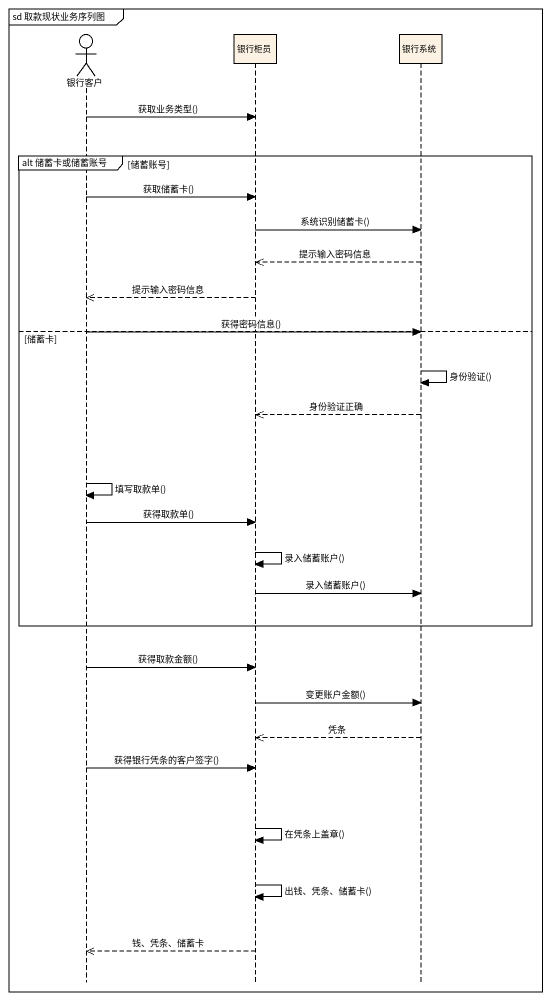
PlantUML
@startuml
mainframe sd 取款现状业务序列图
hide footbox
actor 银行客户
participant 银行柜员
participant 银行系统

银行客户 -> 银行柜员 : 获取业务类型()
group alt 储蓄卡或储蓄账号 [储蓄账号]
  银行客户 -> 银行柜员 : 获取储蓄卡()
  银行柜员 -> 银行系统 : 系统识别储蓄卡()
  银行系统 -->> 银行柜员 : 提示输入密码信息
  银行柜员 -->> 银行客户 : 提示输入密码信息
else 储蓄卡
  银行客户 -> 银行系统 : 获得密码信息()
  银行系统 -> 银行系统 : 身份验证()
  银行系统 -->> 银行柜员 : 身份验证正确
  银行客户 -> 银行客户 : 填写取款单()
  银行客户 -> 银行柜员 : 获得取款单()
  银行柜员 -> 银行柜员 : 录入储蓄账户()
  银行柜员 -> 银行系统 : 录入储蓄账户()
end
银行客户 -> 银行柜员 : 获得取款金额()
银行柜员 -> 银行系统 : 变更账户金额()
银行系统 -->> 银行柜员 : 凭条
银行客户 -> 银行柜员 : 获得银行凭条的客户签字()
银行柜员 -> 银行柜员 : 在凭条上盖章()
银行柜员 -> 银行柜员 : 出钱、凭条、储蓄卡()
银行柜员 -->> 银行客户 : 钱、凭条、储蓄卡
@enduml
